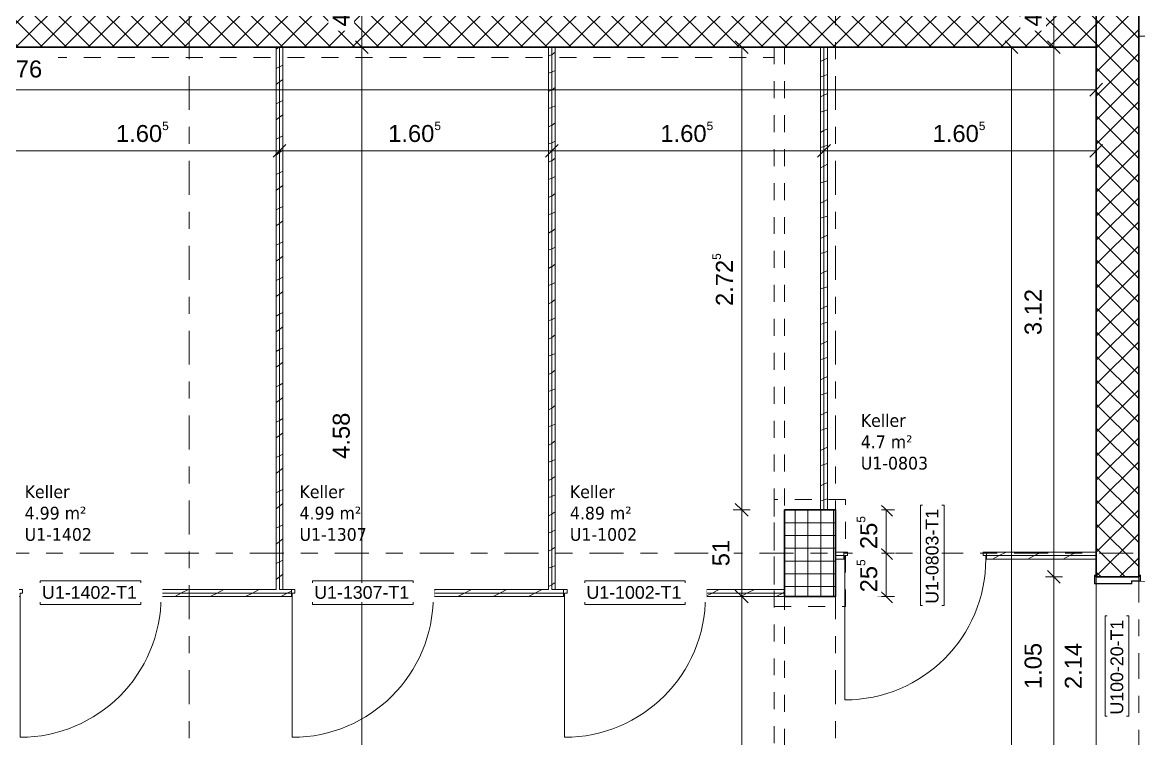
# Model space of a CAD drawing. Header units: metres. Extents: x -35.6 to 33, y -4 to 38.1.
# Drawn here: x 10 to 16.57, y 2.78 to 7 of the extents above; entities that cross this region are included whole.
import ezdxf

# ---------------------------------------------------------------- set-up
doc = ezdxf.new("R2010")
doc.units = ezdxf.units.M
for name, pattern in [('_Rasterlinie_', [0.375, 0.2, -0.05, 0.075, -0.05]), ('Grundrissdarstellung Sturz', [0.25, 0.15, -0.05, 0, -0.05]), ('Strichpunkt - Fein', [0.2, 0.1, -0.05, 0, -0.05])]:
    doc.linetypes.add(name, pattern=pattern)
for name, color, linetype, lineweight in [('A-____-____-DIMS', 7, 'Continuous', 5), ('A-____-____-DIMS-50', 7, 'Continuous', 5), ('A-AREA-____-IDEN', 7, 'Continuous', 5), ('A-DOOR-____-IDEN', 7, 'Continuous', 5), ('A-DOOR-____-OTLN', 7, 'Continuous', 9), ('A-DOOR-FRAM-MCUT', 7, 'Continuous', 9), ('A-DOOR-OPNG-OTLN', 7, 'Continuous', 9), ('A-FLOR-____-OTLN', 7, 'Continuous', 9), ('A-FLOR-____-OVHD', 7, 'Strichpunkt - Fein', 9), ('A-WALL-____-MCUT', 7, 'Continuous', 35), ('A-WALL-____-PATT', 7, 'Continuous', 35), ('A-WALL-FNSH-MCUT', 7, 'Continuous', 35), ('S-COLS-____-MCUT', 7, 'Continuous', 35), ('S-COLS-____-OTLN', 7, 'Continuous', 9), ('S-GRID-____-OTLN', 7, 'Continuous', 5)]:
    doc.layers.add(name, color=color, linetype=linetype, lineweight=lineweight)
doc.styles.add('Arial', font='arial.ttf', dxfattribs={"height": 0.1})
doc.styles.add('Arial_1', font='arial.ttf', dxfattribs={"height": 0.075})
doc.styles.add('Verdana_3', font='verdana.ttf', dxfattribs={"width": 0.9, "height": 0.075})
doc.dimstyles.new('Arial_2_00mm_fein', dxfattribs={"dimscale": 0.3048, "dimtxt": 0.102026, "dimasz": 0.246063, "dimexe": 0.164042, "dimexo": 0.0625, "dimgap": 0.123031, "dimtad": 1, "dimdec": 1, "dimlfac": 100, "dimrnd": 0.5, "dimdsep": 46, "dimtxsty": 'Arial', "dimblk1": 'OBLIQUE', "dimblk2": 'OBLIQUE', "dimsah": 1, "dimcen": 0.09, "dimazin": 0, "dimtfac": 1, "dimtdec": 4, "dimtix": 1, "dimtmove": 0, "dimatfit": 3, "dimfxl": 0.164042, "dimfxlon": 1, "dimtvp": 1, "dimtfill": 1, "dimtolj": 1, "dimtzin": 0, "dimarcsym": 2})
doc.dimstyles.new('Arial_2_00mm_fein_2', dxfattribs={"dimscale": 0.3048, "dimtxt": 0.102026, "dimasz": 0.246063, "dimexe": 0.164042, "dimexo": 0.0625, "dimgap": 0.123031, "dimtad": 1, "dimrnd": 0.005, "dimzin": 0, "dimdsep": 46, "dimtxsty": 'Arial', "dimblk1": 'OBLIQUE', "dimblk2": 'OBLIQUE', "dimsah": 1, "dimcen": 0.09, "dimazin": 0, "dimtfac": 1, "dimtdec": 4, "dimtix": 1, "dimtmove": 0, "dimatfit": 3, "dimfxl": 0.164042, "dimfxlon": 1, "dimtvp": 1, "dimtfill": 1, "dimtolj": 1, "dimtzin": 0, "dimarcsym": 2})
doc.dimstyles.new('SUB_Rohbau_fein', dxfattribs={"dimscale": 0.3048, "dimtxt": 0.102026, "dimasz": 0.246063, "dimexe": 0.164042, "dimexo": 0.0625, "dimgap": 0.123031, "dimtad": 1, "dimdec": 1, "dimlfac": 100, "dimrnd": 0.5, "dimdsep": 46, "dimtxsty": 'Arial', "dimblk1": 'OBLIQUE', "dimblk2": 'OBLIQUE', "dimsah": 1, "dimcen": 0.09, "dimazin": 0, "dimtfac": 1, "dimtdec": 4, "dimtix": 1, "dimtmove": 0, "dimatfit": 3, "dimfxl": 0.164042, "dimfxlon": 1, "dimtvp": 1, "dimtfill": 1, "dimtolj": 1, "dimtzin": 0, "dimarcsym": 2})
doc.dimstyles.new('SUB_Rohbau_fein_1', dxfattribs={"dimscale": 0.3048, "dimtxt": 0.102026, "dimasz": 0.246063, "dimexe": 0.164042, "dimexo": 0.0625, "dimgap": 0.123031, "dimtad": 1, "dimrnd": 0.005, "dimzin": 0, "dimdsep": 46, "dimtxsty": 'Arial', "dimblk1": 'OBLIQUE', "dimblk2": 'OBLIQUE', "dimsah": 1, "dimcen": 0.09, "dimazin": 0, "dimtfac": 1, "dimtdec": 4, "dimtix": 1, "dimtmove": 0, "dimatfit": 3, "dimfxl": 0.164042, "dimfxlon": 1, "dimtvp": 1, "dimtfill": 1, "dimtolj": 1, "dimtzin": 0, "dimarcsym": 2})
doc.dimstyles.new('SUB_Rohbau_fein_2', dxfattribs={"dimscale": 0.3048, "dimtxt": 0.102026, "dimasz": 0.246063, "dimexe": 0.164042, "dimexo": 0.0625, "dimgap": 0.123031, "dimtad": 1, "dimrnd": 0.005, "dimzin": 0, "dimdsep": 46, "dimtxsty": 'Arial', "dimblk1": 'OBLIQUE', "dimblk2": 'OBLIQUE', "dimsah": 1, "dimcen": 0.09, "dimazin": 0, "dimtfac": 1, "dimtdec": 4, "dimtix": 1, "dimtmove": 2, "dimatfit": 3, "dimfxl": 0.164042, "dimfxlon": 1, "dimtvp": 1, "dimtfill": 1, "dimtolj": 1, "dimtzin": 0, "dimarcsym": 2})
doc.dimstyles.new('SUB_Rohbau_fein_6', dxfattribs={"dimscale": 0.3048, "dimtxt": 0.102026, "dimasz": 0.246063, "dimexe": 0.164042, "dimexo": 0.0625, "dimgap": 0.123031, "dimtad": 1, "dimdec": 1, "dimlfac": 100, "dimrnd": 0.5, "dimdsep": 46, "dimtxsty": 'Arial', "dimblk1": 'OBLIQUE', "dimblk2": 'OBLIQUE', "dimsah": 1, "dimcen": 0.09, "dimazin": 0, "dimtfac": 1, "dimtdec": 4, "dimtix": 1, "dimtmove": 0, "dimatfit": 3, "dimfxl": 0.164042, "dimfxlon": 1, "dimtvp": 1, "dimtfill": 1, "dimtolj": 1, "dimtzin": 0, "dimarcsym": 2})
doc.dimstyles.new('SUB_Rohbau_fein_7', dxfattribs={"dimscale": 0.3048, "dimtxt": 0.102026, "dimasz": 0.246063, "dimexe": 0.164042, "dimexo": 0.0625, "dimgap": 0.123031, "dimtad": 1, "dimrnd": 0.005, "dimzin": 0, "dimdsep": 46, "dimtxsty": 'Arial', "dimblk1": 'OBLIQUE', "dimblk2": 'OBLIQUE', "dimsah": 1, "dimcen": 0.09, "dimazin": 0, "dimtfac": 1, "dimtdec": 4, "dimtix": 1, "dimtmove": 0, "dimatfit": 3, "dimfxl": 0.164042, "dimfxlon": 1, "dimtvp": 1, "dimtfill": 1, "dimtolj": 1, "dimtzin": 0, "dimarcsym": 2})
pattern_1 = [(45, (0, 0), (-0.0707107, 0.0707107), []), (135, (0, 0), (-0.0707107, -0.0707107), [])]
pattern_2 = [(216.87, (0.0833, 0.20825), (0.62474926, 0.41650112), [0.10412, -0.93712]), (206.565, (0.20825, 0.14578), (-0.20825414, -0.2082493), [0.23283, -0.23283]), (198.435, (0.20825, 0.04165), (-0.41650024, -0.20824584), [0.13171, -0.52684])]

# ---------------------------------------------------------------- blocks, each defined once
blk = doc.blocks.new('TU DF 1 - Stahlzarge - stumpf einschlagend - ML - 1050 x 2140 - EI30-31610276--01_UG_OK_FFB_AF_ro')
at = {"layer": 'A-DOOR-____-OTLN', "linetype": 'Grundrissdarstellung Sturz'}
for p, q in [((-0.525, 0.125), (0.525, 0.125)), ((-0.525, -0.125), (0.525, -0.125))]:
    blk.add_line(p, q, dxfattribs=at)
at = {"layer": 'A-DOOR-FRAM-MCUT'}
for p, q in [((-0.5, 0.135), (-0.535, 0.135)), ((-0.535, 0.135), (-0.535, 0.125)), ((-0.533, 0.125), (-0.533, 0.133)), ((-0.533, 0.133), (-0.502, 0.133)), ((-0.502, 0.133), (-0.502, 0.083)), ((-0.5, 0.085), (-0.5, 0.135)), ((0.535, 0.135), (0.5, 0.135)), ((0.5, 0.135), (0.5, 0.085)), ((0.502, 0.083), (0.502, 0.133)), ((0.502, 0.133), (0.533, 0.133)), ((0.533, 0.133), (0.533, 0.125)), ((0.535, 0.125), (0.535, 0.135)), ((-0.502, 0.083), (-0.487, 0.083)), ((-0.485, 0.085), (-0.5, 0.085)), ((-0.487, 0.083), (-0.487, -0.133)), ((-0.485, -0.135), (-0.485, 0.085)), ((0.5, 0.085), (0.485, 0.085)), ((0.485, 0.085), (0.485, -0.135)), ((0.487, -0.133), (0.487, 0.083)), ((0.487, 0.083), (0.502, 0.083)), ((-0.535, -0.125), (-0.535, -0.135)), ((-0.533, -0.133), (-0.533, -0.125)), ((0.533, -0.125), (0.533, -0.133)), ((0.535, -0.135), (0.535, -0.125)), ((-0.535, -0.135), (-0.485, -0.135)), ((-0.487, -0.133), (-0.533, -0.133)), ((0.485, -0.135), (0.535, -0.135)), ((0.533, -0.133), (0.487, -0.133))]:
    blk.add_line(p, q, dxfattribs=at)
at = {"layer": 'A-DOOR-OPNG-OTLN'}
blk.add_line((0.5, 0.135), (0.5, 1.135), dxfattribs=at)
blk.add_arc((0.5, 0.135), 1, 90, 180, dxfattribs=at)
blk = doc.blocks.new('TU DF 1 - Rahmenstock - stumpf einschlagend - 800x1900 Kellerabteil-V16--01_UG_OK_FFB_AF_ro')
at = {"layer": 'A-DOOR-FRAM-MCUT', "color": 253, "true_color": 0x999999}
for p, q in [((-0.415, 0.02), (-0.42, 0.02)), ((-0.415, 0), (-0.415, 0.02)), ((-0.4, 0), (-0.415, 0)), ((-0.4, -0.02), (-0.4, 0)), ((0.415, 0), (0.4, 0)), ((0.4, 0), (0.4, -0.02)), ((0.42, 0.02), (0.415, 0.02)), ((0.415, 0.02), (0.415, 0)), ((-0.42, -0.02), (-0.4, -0.02)), ((0.4, -0.02), (0.42, -0.02))]:
    blk.add_line(p, q, dxfattribs=at)
at = {"layer": 'A-DOOR-OPNG-OTLN', "color": 253, "true_color": 0x999999}
blk.add_line((0.415, 0.02), (0.415, 0.85), dxfattribs=at)
blk.add_arc((0.415, 0.02), 0.83, 90, 180, dxfattribs=at)
blk = doc.blocks.new('TU DF 1 - Rahmenstock - stumpf einschlagend - 800x1900 Kellerabteil-V25--01_UG_OK_FFB_AF_ro')
at = {"layer": 'A-DOOR-FRAM-MCUT', "color": 253, "true_color": 0x999999}
for p, q in [((-0.415, 0.02), (-0.42, 0.02)), ((-0.415, 0), (-0.415, 0.02)), ((-0.4, 0), (-0.415, 0)), ((-0.4, -0.02), (-0.4, 0)), ((0.415, 0), (0.4, 0)), ((0.4, 0), (0.4, -0.02)), ((0.42, 0.02), (0.415, 0.02)), ((0.415, 0.02), (0.415, 0)), ((-0.42, -0.02), (-0.4, -0.02)), ((0.4, -0.02), (0.42, -0.02))]:
    blk.add_line(p, q, dxfattribs=at)
at = {"layer": 'A-DOOR-OPNG-OTLN', "color": 253, "true_color": 0x999999}
blk.add_line((0.415, 0.02), (0.415, 0.85), dxfattribs=at)
blk.add_arc((0.415, 0.02), 0.83, 90, 180, dxfattribs=at)
blk = doc.blocks.new('DIMBLOCK386--01_UG_OK_FFB_AF_ro')
at = {"layer": 'A-____-____-DIMS-50'}
for p, q in [((16.0726, 7.2516), (16.0226, 7.2516)), ((16.0726, 7.2516), (16.0351, 7.2891)), ((16.0726, 7.2516), (16.0726, 6.8516)), ((16.0726, 7.2516), (16.1101, 7.2141)), ((16.0726, 7.2516), (16.1226, 7.2516)), ((16.0726, 6.8516), (16.0226, 6.8516)), ((16.0726, 6.8516), (16.0351, 6.8891)), ((16.0726, 6.8516), (16.1101, 6.8141)), ((16.0726, 6.8516), (16.1226, 6.8516))]:
    blk.add_line(p, q, dxfattribs=at)
at = {"layer": 'A-____-____-DIMS-50', "color": 0, "insert": (15.9005, 6.974), "char_height": 0.1, "width": 0.186088, "attachment_point": 1, "rotation": 90, "line_spacing_factor": 0.941778, "style": 'Arial', "bg_fill": 3, "box_fill_scale": 1.25, "bg_fill_color": 256, "bg_fill_true_color": 13158600, "bg_fill_transparency": 0}
blk.add_mtext('40', dxfattribs=at)
blk = doc.blocks.new('_Oblique')
at = {"color": 0, "linetype": 'ByBlock', "lineweight": -2}
blk.add_line((-0.5, -0.5), (0.5, 0.5), dxfattribs=at)
blk = doc.blocks.new('DIMBLOCK387--01_UG_OK_FFB_AF_ro')
at = {"layer": 'A-____-____-DIMS-50'}
for p, q in [((16.0726, 6.8516), (16.0226, 6.8516)), ((16.0726, 6.8516), (16.0351, 6.8891)), ((16.0726, 6.8516), (16.0726, 3.7314)), ((16.0726, 6.8516), (16.1101, 6.8141)), ((16.0726, 6.8516), (16.1226, 6.8516)), ((16.0726, 3.7314), (16.0351, 3.7689)), ((16.0726, 3.7314), (16.0226, 3.7314)), ((16.0726, 3.7314), (16.1101, 3.6939)), ((16.0726, 3.7314), (16.1226, 3.7314))]:
    blk.add_line(p, q, dxfattribs=at)
at = {"layer": 'A-____-____-DIMS-50', "color": 0, "insert": (15.9005, 5.1558), "char_height": 0.1, "width": 0.325653, "attachment_point": 1, "rotation": 90, "line_spacing_factor": 0.941778, "style": 'Arial', "bg_fill": 3, "box_fill_scale": 1.25, "bg_fill_color": 256, "bg_fill_true_color": 13158600, "bg_fill_transparency": 0}
blk.add_mtext('3.12', dxfattribs=at)
blk = doc.blocks.new('DIMBLOCK388--01_UG_OK_FFB_AF_ro')
at = {"layer": 'A-____-____-DIMS-50'}
for p, q in [((16.0726, 3.7314), (16.0351, 3.7689)), ((16.0726, 3.7314), (16.0226, 3.7314)), ((16.0726, 3.7314), (16.0726, 2.6814)), ((16.0726, 3.7314), (16.1101, 3.6939)), ((16.0726, 3.7314), (16.1226, 3.7314)), ((16.0726, 2.6814), (16.0351, 2.7189)), ((16.0726, 2.6814), (16.0226, 2.6814)), ((16.0726, 2.6814), (16.1101, 2.6439)), ((16.0726, 2.6814), (16.1226, 2.6814))]:
    blk.add_line(p, q, dxfattribs=at)
at = {"layer": 'A-____-____-DIMS-50', "color": 0, "char_height": 0.1, "width": 0.325653, "attachment_point": 1, "rotation": 90, "line_spacing_factor": 0.941778, "style": 'Arial', "bg_fill": 3, "box_fill_scale": 1.25, "bg_fill_color": 256, "bg_fill_true_color": 13158600, "bg_fill_transparency": 0}
for s, insert in [('1.05', (15.9005, 3.0707)), ('2.14', (16.1372, 3.0707))]:
    blk.add_mtext(s, dxfattribs=dict(at, insert=insert))
blk = doc.blocks.new('DIMBLOCK391--01_UG_OK_FFB_AF_ro')
at = {"layer": 'A-____-____-DIMS-50'}
for p, q in [((15.8226, 6.8516), (15.7726, 6.8516)), ((15.8226, 6.8516), (15.7851, 6.8891)), ((15.8226, -2.0534), (15.8226, 6.8516)), ((15.8226, 6.8516), (15.8601, 6.8141)), ((15.8226, 6.8516), (15.8726, 6.8516)), ((15.8226, -2.0534), (15.7851, -2.0159)), ((15.8226, -2.0534), (15.7726, -2.0534)), ((15.8226, -2.0534), (15.8601, -2.0909)), ((15.8226, -2.0534), (15.8726, -2.0534))]:
    blk.add_line(p, q, dxfattribs=at)
at = {"layer": 'A-____-____-DIMS-50', "color": 0, "insert": (15.6505, 2.1492), "char_height": 0.1, "width": 0.388091, "attachment_point": 1, "rotation": 90, "line_spacing_factor": 0.941778, "style": 'Arial', "bg_fill": 3, "box_fill_scale": 1.25, "bg_fill_color": 256, "bg_fill_true_color": 13158600, "bg_fill_transparency": 0}
blk.add_mtext('8.90\\A2\\H0.5x;\\S5^  ;\\H2x;', dxfattribs=at)
blk = doc.blocks.new('DIMBLOCK395--01_UG_OK_FFB_AF_ro')
at = {"layer": 'A-____-____-DIMS-50'}
for p, q in [((14.235, 3.6166), (14.185, 3.6166)), ((14.235, 3.6166), (14.1975, 3.6541)), ((14.235, 1.0466), (14.235, 3.6166)), ((14.235, 3.6166), (14.2725, 3.5791)), ((14.235, 3.6166), (14.285, 3.6166)), ((14.235, 1.0466), (14.1975, 1.0841)), ((14.235, 1.0466), (14.185, 1.0466)), ((14.235, 1.0466), (14.2725, 1.0091)), ((14.235, 1.0466), (14.285, 1.0466))]:
    blk.add_line(p, q, dxfattribs=at)
at = {"layer": 'A-____-____-DIMS-50', "color": 0, "insert": (14.0629, 2.1959), "char_height": 0.1, "width": 0.325653, "attachment_point": 1, "rotation": 90, "line_spacing_factor": 0.941778, "style": 'Arial', "bg_fill": 3, "box_fill_scale": 1.25, "bg_fill_color": 256, "bg_fill_true_color": 13158600, "bg_fill_transparency": 0}
blk.add_mtext('2.57', dxfattribs=at)
blk = doc.blocks.new('DIMBLOCK396--01_UG_OK_FFB_AF_ro')
at = {"layer": 'A-____-____-DIMS-50'}
for p, q in [((14.235, 4.1266), (14.1975, 4.1641)), ((14.235, 4.1266), (14.185, 4.1266)), ((14.235, 3.6166), (14.235, 4.1266)), ((14.235, 4.1266), (14.2725, 4.0891)), ((14.235, 4.1266), (14.285, 4.1266)), ((14.235, 3.6166), (14.185, 3.6166)), ((14.235, 3.6166), (14.1975, 3.6541)), ((14.235, 3.6166), (14.2725, 3.5791)), ((14.235, 3.6166), (14.285, 3.6166))]:
    blk.add_line(p, q, dxfattribs=at)
at = {"layer": 'A-____-____-DIMS-50', "color": 0, "insert": (14.0629, 3.794), "char_height": 0.1, "width": 0.186088, "attachment_point": 1, "rotation": 90, "line_spacing_factor": 0.941778, "style": 'Arial', "bg_fill": 3, "box_fill_scale": 1.25, "bg_fill_color": 256, "bg_fill_true_color": 13158600, "bg_fill_transparency": 0}
blk.add_mtext('51', dxfattribs=at)
blk = doc.blocks.new('DIMBLOCK397--01_UG_OK_FFB_AF_ro')
at = {"layer": 'A-____-____-DIMS-50'}
for p, q in [((14.235, 6.8516), (14.185, 6.8516)), ((14.235, 6.8516), (14.1975, 6.8891)), ((14.235, 4.1266), (14.235, 6.8516)), ((14.235, 6.8516), (14.2725, 6.8141)), ((14.235, 6.8516), (14.285, 6.8516)), ((14.235, 4.1266), (14.1975, 4.1641)), ((14.235, 4.1266), (14.185, 4.1266)), ((14.235, 4.1266), (14.2725, 4.0891)), ((14.235, 4.1266), (14.285, 4.1266))]:
    blk.add_line(p, q, dxfattribs=at)
at = {"layer": 'A-____-____-DIMS-50', "color": 0, "insert": (14.0629, 5.3274), "char_height": 0.1, "width": 0.388091, "attachment_point": 1, "rotation": 90, "line_spacing_factor": 0.941778, "style": 'Arial', "bg_fill": 3, "box_fill_scale": 1.25, "bg_fill_color": 256, "bg_fill_true_color": 13158600, "bg_fill_transparency": 0}
blk.add_mtext('2.72\\A2\\H0.5x;\\S5^  ;\\H2x;', dxfattribs=at)
blk = doc.blocks.new('DIMBLOCK400--01_UG_OK_FFB_AF_ro')
at = {"layer": 'A-____-____-DIMS-50'}
for p, q in [((11.9995, 6.8516), (11.9495, 6.8516)), ((11.9995, 6.8516), (11.962, 6.8891)), ((11.9995, 2.2741), (11.9995, 6.8516)), ((11.9995, 6.8516), (12.037, 6.8141)), ((11.9995, 6.8516), (12.0495, 6.8516)), ((11.9995, 2.2741), (11.962, 2.3116)), ((11.9995, 2.2741), (11.9495, 2.2741)), ((11.9995, 2.2741), (12.037, 2.2366)), ((11.9995, 2.2741), (12.0495, 2.2741))]:
    blk.add_line(p, q, dxfattribs=at)
at = {"layer": 'A-____-____-DIMS-50', "color": 0, "insert": (11.8275, 4.4271), "char_height": 0.1, "width": 0.325653, "attachment_point": 1, "rotation": 90, "line_spacing_factor": 0.941778, "style": 'Arial', "bg_fill": 3, "box_fill_scale": 1.25, "bg_fill_color": 256, "bg_fill_true_color": 13158600, "bg_fill_transparency": 0}
blk.add_mtext('4.58', dxfattribs=at)
blk = doc.blocks.new('DIMBLOCK430--01_UG_OK_FFB_AF_ro')
at = {"layer": 'A-____-____-DIMS-50'}
for p, q in [((3.562, 6.6016), (3.562, 6.6516)), ((3.562, 6.6016), (3.5995, 6.6391)), ((16.322, 6.6016), (16.322, 6.6516)), ((16.322, 6.6016), (16.3595, 6.6391)), ((3.562, 6.6016), (3.5245, 6.5641)), ((3.562, 6.6016), (16.322, 6.6016)), ((3.562, 6.6016), (3.562, 6.5516)), ((16.322, 6.6016), (16.2845, 6.5641)), ((16.322, 6.6016), (16.322, 6.5516))]:
    blk.add_line(p, q, dxfattribs=at)
at = {"layer": 'A-____-____-DIMS-50', "color": 0, "insert": (9.7675, 6.7736), "char_height": 0.1, "width": 0.418697, "attachment_point": 1, "line_spacing_factor": 0.941778, "style": 'Arial', "bg_fill": 3, "box_fill_scale": 1.25, "bg_fill_color": 256, "bg_fill_true_color": 13158600, "bg_fill_transparency": 0}
blk.add_mtext('12.76', dxfattribs=at)
blk = doc.blocks.new('DIMBLOCK888--01_UG_OK_FFB_AF_ro')
at = {"layer": 'A-____-____-DIMS-50'}
for p, q in [((9.912, 6.2416), (9.912, 6.2916)), ((9.912, 6.2416), (9.9495, 6.2791)), ((11.5145, 6.2416), (11.5145, 6.2916)), ((11.5145, 6.2416), (11.552, 6.2791)), ((9.912, 6.2416), (9.8745, 6.2041)), ((9.912, 6.2416), (11.5145, 6.2416)), ((9.912, 6.2416), (9.912, 6.1916)), ((11.5145, 6.2416), (11.477, 6.2041)), ((11.5145, 6.2416), (11.5145, 6.1916))]:
    blk.add_line(p, q, dxfattribs=at)
at = {"layer": 'A-____-____-DIMS-50', "color": 0, "insert": (10.5515, 6.4136), "char_height": 0.1, "width": 0.388091, "attachment_point": 1, "line_spacing_factor": 0.941778, "style": 'Arial', "bg_fill": 3, "box_fill_scale": 1.25, "bg_fill_color": 256, "bg_fill_true_color": 13158600, "bg_fill_transparency": 0}
blk.add_mtext('1.60\\A2\\H0.5x;\\S5^  ;\\H2x;', dxfattribs=at)
blk = doc.blocks.new('DIMBLOCK889--01_UG_OK_FFB_AF_ro')
at = {"layer": 'A-____-____-DIMS-50'}
for p, q in [((11.5145, 6.2416), (11.5145, 6.2916)), ((11.5145, 6.2416), (11.552, 6.2791)), ((13.117, 6.2416), (13.117, 6.2916)), ((13.117, 6.2416), (13.1545, 6.2791)), ((11.5145, 6.2416), (11.477, 6.2041)), ((11.5145, 6.2416), (13.117, 6.2416)), ((11.5145, 6.2416), (11.5145, 6.1916)), ((13.117, 6.2416), (13.0795, 6.2041)), ((13.117, 6.2416), (13.117, 6.1916))]:
    blk.add_line(p, q, dxfattribs=at)
at = {"layer": 'A-____-____-DIMS-50', "color": 0, "insert": (12.154, 6.4136), "char_height": 0.1, "width": 0.388091, "attachment_point": 1, "line_spacing_factor": 0.941778, "style": 'Arial', "bg_fill": 3, "box_fill_scale": 1.25, "bg_fill_color": 256, "bg_fill_true_color": 13158600, "bg_fill_transparency": 0}
blk.add_mtext('1.60\\A2\\H0.5x;\\S5^  ;\\H2x;', dxfattribs=at)
blk = doc.blocks.new('DIMBLOCK890--01_UG_OK_FFB_AF_ro')
at = {"layer": 'A-____-____-DIMS-50'}
for p, q in [((13.117, 6.2416), (13.117, 6.2916)), ((13.117, 6.2416), (13.1545, 6.2791)), ((14.7195, 6.2416), (14.7195, 6.2916)), ((14.7195, 6.2416), (14.757, 6.2791)), ((13.117, 6.2416), (13.0795, 6.2041)), ((13.117, 6.2416), (14.7195, 6.2416)), ((13.117, 6.2416), (13.117, 6.1916)), ((14.7195, 6.2416), (14.682, 6.2041)), ((14.7195, 6.2416), (14.7195, 6.1916))]:
    blk.add_line(p, q, dxfattribs=at)
at = {"layer": 'A-____-____-DIMS-50', "color": 0, "insert": (13.7565, 6.4136), "char_height": 0.1, "width": 0.388091, "attachment_point": 1, "line_spacing_factor": 0.941778, "style": 'Arial', "bg_fill": 3, "box_fill_scale": 1.25, "bg_fill_color": 256, "bg_fill_true_color": 13158600, "bg_fill_transparency": 0}
blk.add_mtext('1.60\\A2\\H0.5x;\\S5^  ;\\H2x;', dxfattribs=at)
blk = doc.blocks.new('DIMBLOCK891--01_UG_OK_FFB_AF_ro')
at = {"layer": 'A-____-____-DIMS-50'}
for p, q in [((14.7195, 6.2416), (14.7195, 6.2916)), ((14.7195, 6.2416), (14.757, 6.2791)), ((16.322, 6.2416), (16.322, 6.2916)), ((16.322, 6.2416), (16.3595, 6.2791)), ((14.7195, 6.2416), (14.682, 6.2041)), ((14.7195, 6.2416), (16.322, 6.2416)), ((14.7195, 6.2416), (14.7195, 6.1916)), ((16.322, 6.2416), (16.2845, 6.2041)), ((16.322, 6.2416), (16.322, 6.1916))]:
    blk.add_line(p, q, dxfattribs=at)
at = {"layer": 'A-____-____-DIMS-50', "color": 0, "insert": (15.359, 6.4136), "char_height": 0.1, "width": 0.388091, "attachment_point": 1, "line_spacing_factor": 0.941778, "style": 'Arial', "bg_fill": 3, "box_fill_scale": 1.25, "bg_fill_color": 256, "bg_fill_true_color": 13158600, "bg_fill_transparency": 0}
blk.add_mtext('1.60\\A2\\H0.5x;\\S5^  ;\\H2x;', dxfattribs=at)
blk = doc.blocks.new('DIMBLOCK925--01_UG_OK_FFB_AF_ro')
at = {"layer": 'A-____-____-DIMS-50'}
for p, q in [((11.9995, 7.2516), (11.9495, 7.2516)), ((11.9995, 7.2516), (11.962, 7.2891)), ((11.9995, 6.8516), (11.9995, 7.2516)), ((11.9995, 7.2516), (12.037, 7.2141)), ((11.9995, 7.2516), (12.0495, 7.2516)), ((11.9995, 6.8516), (11.9495, 6.8516)), ((11.9995, 6.8516), (11.962, 6.8891)), ((11.9995, 6.8516), (12.037, 6.8141)), ((11.9995, 6.8516), (12.0495, 6.8516))]:
    blk.add_line(p, q, dxfattribs=at)
at = {"layer": 'A-____-____-DIMS-50', "color": 0, "insert": (11.8275, 6.974), "char_height": 0.1, "width": 0.186088, "attachment_point": 1, "rotation": 90, "line_spacing_factor": 0.941778, "style": 'Arial', "bg_fill": 3, "box_fill_scale": 1.25, "bg_fill_color": 256, "bg_fill_true_color": 13158600, "bg_fill_transparency": 0}
blk.add_mtext('40', dxfattribs=at)
blk = doc.blocks.new('DIMBLOCK1251--01_UG_OK_FFB_AF_ro')
at = {"layer": 'A-____-____-DIMS-50'}
for p, q in [((15.0847, 4.1266), (15.0472, 4.1641)), ((15.0847, 4.1266), (15.0347, 4.1266)), ((15.0847, 4.1266), (15.0847, 3.8716)), ((15.0847, 4.1266), (15.1222, 4.0891)), ((15.0847, 4.1266), (15.1347, 4.1266)), ((15.0847, 3.8716), (15.0472, 3.9091)), ((15.0847, 3.8716), (15.0347, 3.8716)), ((15.0847, 3.8716), (15.1222, 3.8341)), ((15.0847, 3.8716), (15.1347, 3.8716))]:
    blk.add_line(p, q, dxfattribs=at)
at = {"layer": 'A-____-____-DIMS-50', "color": 0, "insert": (14.9127, 3.8955), "char_height": 0.1, "width": 0.248525, "attachment_point": 1, "rotation": 90, "line_spacing_factor": 0.941778, "style": 'Arial', "bg_fill": 3, "box_fill_scale": 1.25, "bg_fill_color": 256, "bg_fill_true_color": 13158600, "bg_fill_transparency": 0}
blk.add_mtext('25\\A2\\H0.5x;\\S5^  ;\\H2x;', dxfattribs=at)
blk = doc.blocks.new('DIMBLOCK1252--01_UG_OK_FFB_AF_ro')
at = {"layer": 'A-____-____-DIMS-50'}
for p, q in [((15.0847, 3.8716), (15.0472, 3.9091)), ((15.0847, 3.8716), (15.0347, 3.8716)), ((15.0847, 3.8716), (15.0847, 3.6166)), ((15.0847, 3.8716), (15.1222, 3.8341)), ((15.0847, 3.8716), (15.1347, 3.8716)), ((15.0847, 3.6166), (15.0347, 3.6166)), ((15.0847, 3.6166), (15.0472, 3.6541)), ((15.0847, 3.6166), (15.1222, 3.5791)), ((15.0847, 3.6166), (15.1347, 3.6166))]:
    blk.add_line(p, q, dxfattribs=at)
at = {"layer": 'A-____-____-DIMS-50', "color": 0, "insert": (14.9127, 3.6405), "char_height": 0.1, "width": 0.248525, "attachment_point": 1, "rotation": 90, "line_spacing_factor": 0.941778, "style": 'Arial', "bg_fill": 3, "box_fill_scale": 1.25, "bg_fill_color": 256, "bg_fill_true_color": 13158600, "bg_fill_transparency": 0}
blk.add_mtext('25\\A2\\H0.5x;\\S5^  ;\\H2x;', dxfattribs=at)

msp = doc.modelspace()

# ---------------------------------------------------------------- hatches: boundary and pattern name
at = {"layer": 'A-WALL-____-PATT', "lineweight": 9}
h = msp.add_hatch(dxfattribs=at)
h.set_pattern_fill('FP_1', color=256, style=0, pattern_type=2)
h.set_pattern_definition(pattern_1)
h.paths.add_polyline_path([(3.502, 6.8516), (16.322, 6.8516), (16.322, 7.2516), (3.502, 7.2516), (3.502, 6.9709)])
h = msp.add_hatch(dxfattribs=at)
h.set_pattern_fill('FP_1', color=256, style=0, pattern_type=2)
h.set_pattern_definition(pattern_1)
h.paths.add_polyline_path([(16.322, -2.3534), (16.572, -2.3534), (16.572, 2.6814), (16.322, 2.6814), (16.322, -2.3534)])
h.paths.add_polyline_path([(16.322, 3.7314), (16.572, 3.7314), (16.572, 7.0516), (16.322, 7.0516), (16.322, 3.8366)])
at = {"layer": 'A-WALL-____-PATT', "lineweight": 9, "true_color": 0xc3b7ad}
h = msp.add_hatch(dxfattribs=at)
h.set_pattern_fill('FP_4', color=9, style=0, pattern_type=2)
h.set_pattern_definition(pattern_2)
h.paths.add_polyline_path([(11.4945, 3.6566), (11.5145, 3.6566), (11.5145, 6.8516), (11.4945, 6.8516), (11.4945, 3.8885)])
h = msp.add_hatch(dxfattribs=at)
h.set_pattern_fill('FP_4', color=9, style=0, pattern_type=2)
h.set_pattern_definition(pattern_2)
h.paths.add_polyline_path([(11.5145, 3.6566), (11.5345, 3.6566), (11.5345, 6.8516), (11.5145, 6.8516), (11.5145, 3.9058)])
h = msp.add_hatch(dxfattribs=at)
h.set_pattern_fill('FP_4', color=9, style=0, pattern_type=2)
h.set_pattern_definition(pattern_2)
h.paths.add_polyline_path([(13.117, 3.6566), (13.117, 6.8516), (13.097, 6.8516), (13.097, 3.6566)])
h = msp.add_hatch(dxfattribs=at)
h.set_pattern_fill('FP_4', color=9, style=0, pattern_type=2)
h.set_pattern_definition(pattern_2)
h.paths.add_polyline_path([(13.137, 3.6566), (13.137, 6.8516), (13.117, 6.8516), (13.117, 3.6566)])
h = msp.add_hatch(dxfattribs=at)
h.set_pattern_fill('FP_4', color=9, style=0, pattern_type=2)
h.set_pattern_definition(pattern_2)
h.paths.add_polyline_path([(14.6995, 4.1266), (14.7195, 4.1266), (14.7195, 6.8516), (14.6995, 6.8516), (14.6995, 4.2268)])
h = msp.add_hatch(dxfattribs=at)
h.set_pattern_fill('FP_4', color=9, style=0, pattern_type=2)
h.set_pattern_definition(pattern_2)
h.paths.add_polyline_path([(14.7395, 4.1266), (14.7395, 6.8516), (14.7195, 6.8516), (14.7195, 4.1266)])
h = msp.add_hatch(dxfattribs=at)
h.set_pattern_fill('FP_4', color=9, style=0, pattern_type=2)
h.set_pattern_definition(pattern_2)
h.paths.add_polyline_path([(14.787, 3.8566), (14.837, 3.8566), (14.837, 3.8766), (14.787, 3.8766)])
h.paths.add_polyline_path([(15.677, 3.8566), (16.322, 3.8566), (16.322, 3.8766), (15.677, 3.8766)])
h = msp.add_hatch(dxfattribs=at)
h.set_pattern_fill('FP_4', color=9, style=0, pattern_type=2)
h.set_pattern_definition(pattern_2)
h.paths.add_polyline_path([(14.787, 3.8366), (14.837, 3.8366), (14.837, 3.8566), (14.787, 3.8566)])
h.paths.add_polyline_path([(16.322, 3.8366), (16.322, 3.8566), (15.677, 3.8566), (15.677, 3.8366), (16.2023, 3.8366)])
h = msp.add_hatch(dxfattribs=at)
h.set_pattern_fill('FP_4', color=9, style=0, pattern_type=2)
h.set_pattern_definition(pattern_2)
h.paths.add_polyline_path([(8.3795, 3.6366), (8.3795, 3.6566), (7.617, 3.6566), (7.617, 3.6366), (8.3295, 3.6366)])
h.paths.add_polyline_path([(3.502, 3.6366), (3.552, 3.6366), (3.552, 3.6566), (3.502, 3.6566)])
h.paths.add_polyline_path([(4.392, 3.6366), (5.1745, 3.6366), (5.1745, 3.6566), (4.392, 3.6566)])
h.paths.add_polyline_path([(13.117, 3.6366), (13.187, 3.6366), (13.187, 3.6566), (12.4245, 3.6566), (12.4245, 3.6366), (13.097, 3.6366)])
h.paths.add_polyline_path([(6.0145, 3.6366), (6.777, 3.6366), (6.777, 3.6566), (6.0145, 3.6566)])
h.paths.add_polyline_path([(11.4945, 3.6366), (11.5845, 3.6366), (11.5845, 3.6566), (10.822, 3.6566), (10.822, 3.6366), (11.2042, 3.6366)])
h.paths.add_polyline_path([(9.2195, 3.6366), (9.982, 3.6366), (9.982, 3.6566), (9.2195, 3.6566)])
h.paths.add_polyline_path([(14.027, 3.6366), (14.487, 3.6366), (14.487, 3.6566), (14.027, 3.6566)])
h = msp.add_hatch(dxfattribs=at)
h.set_pattern_fill('FP_4', color=9, style=0, pattern_type=2)
h.set_pattern_definition(pattern_2)
h.paths.add_polyline_path([(3.552, 3.6166), (3.552, 3.6366), (3.502, 3.6366), (3.502, 3.6166)])
h.paths.add_polyline_path([(14.4461, 3.6166), (14.487, 3.6166), (14.487, 3.6366), (14.027, 3.6366), (14.027, 3.6166), (14.1226, 3.6166)])
h.paths.add_polyline_path([(5.0845, 3.6166), (5.1745, 3.6166), (5.1745, 3.6366), (4.392, 3.6366), (4.392, 3.6166)])
h.paths.add_polyline_path([(13.117, 3.6166), (13.187, 3.6166), (13.187, 3.6366), (12.4245, 3.6366), (12.4245, 3.6166), (13.097, 3.6166)])
h.paths.add_polyline_path([(6.0145, 3.6166), (6.777, 3.6166), (6.777, 3.6366), (6.0145, 3.6366)])
h.paths.add_polyline_path([(7.617, 3.6166), (8.3795, 3.6166), (8.3795, 3.6366), (7.617, 3.6366)])
h.paths.add_polyline_path([(11.5145, 3.6166), (11.5845, 3.6166), (11.5845, 3.6366), (10.822, 3.6366), (10.822, 3.6166), (11.4945, 3.6166)])
h.paths.add_polyline_path([(9.2195, 3.6166), (9.982, 3.6166), (9.982, 3.6366), (9.2195, 3.6366)])
at = {"layer": 'S-COLS-____-OTLN'}
h = msp.add_hatch(dxfattribs=at)
h.set_pattern_fill('FP_3', color=256, style=0, pattern_type=2)
h.set_pattern_definition([(0, (0, 0), (0, 0.075), []), (90, (0, 0), (-0.075, 5e-18), [])])
h.paths.add_polyline_path([(14.787, 3.6166), (14.787, 4.1266), (14.487, 4.1266), (14.487, 3.6166), (14.7847, 3.6166)])

# ---------------------------------------------------------------- linework, layer by layer
at = {"layer": 'A-DOOR-____-IDEN', "flags": 128}
for points in [[(15.2874, 3.5629), (15.2874, 4.1549), (15.4264, 4.1549), (15.4264, 3.5629)], [(10.1059, 3.7084), (10.6979, 3.7084), (10.6979, 3.5694), (10.1059, 3.5694)], [(13.3109, 3.7084), (13.9029, 3.7084), (13.9029, 3.5694), (13.3109, 3.5694)], [(16.3752, 2.9104), (16.3752, 3.5024), (16.5142, 3.5024), (16.5142, 2.9104)]]:
    msp.add_lwpolyline(points, close=True, dxfattribs=at)
at = {"layer": 'A-FLOR-____-OTLN'}
for p, q in [((16.572, 6.9164), (18.172, 6.9164)), ((16.322, 3.6934), (16.322, 3.7314)), ((16.322, 2.7213), (16.322, 3.6915))]:
    msp.add_line(p, q, dxfattribs=at)
at = {"layer": 'A-FLOR-____-OVHD'}
for p, q in [((14.427, 6.8516), (14.427, -2.0534)), ((14.487, 6.8516), (14.487, 4.1066)), ((3.562, 6.7916), (14.427, 6.7916)), ((14.847, 4.1866), (14.427, 4.1866)), ((14.427, 4.1866), (14.427, 3.5566)), ((14.847, 3.5566), (14.847, 4.1866)), ((14.487, 3.6366), (14.487, 1.0266)), ((14.427, 3.5566), (14.847, 3.5566))]:
    msp.add_line(p, q, dxfattribs=at)
at = {"layer": 'A-WALL-____-MCUT'}
for p, q in [((16.322, 10.8141), (16.322, 3.7314)), ((16.572, 3.7314), (16.572, 10.8141)), ((9.892, 6.8516), (16.322, 6.8516)), ((16.322, 3.7314), (16.572, 3.7314))]:
    msp.add_line(p, q, dxfattribs=at)
at = {"layer": 'A-WALL-____-MCUT', "color": 253, "lineweight": 9, "true_color": 0x999999}
for p, q in [((11.5145, 3.6566), (11.5145, 6.8516)), ((13.117, 3.6566), (13.117, 6.8516)), ((14.7195, 4.1266), (14.7195, 6.8516)), ((14.787, 3.8566), (14.837, 3.8566)), ((15.677, 3.8566), (16.322, 3.8566)), ((10.822, 3.6366), (11.5845, 3.6366)), ((11.5145, 3.6566), (11.5345, 3.6566)), ((12.4245, 3.6366), (13.187, 3.6366)), ((13.117, 3.6566), (13.137, 3.6566)), ((14.027, 3.6366), (14.487, 3.6366))]:
    msp.add_line(p, q, dxfattribs=at)
at = {"layer": 'A-WALL-FNSH-MCUT', "color": 253, "lineweight": 9, "true_color": 0x999999}
for p, q in [((11.4945, 6.8516), (11.4945, 3.6566)), ((11.5345, 3.6566), (11.5345, 6.8516)), ((13.097, 6.8516), (13.097, 3.6566)), ((13.137, 3.6566), (13.137, 6.8516)), ((14.6995, 6.8516), (14.6995, 4.1266)), ((14.7395, 4.1266), (14.7395, 6.8516)), ((14.6995, 4.1266), (14.7395, 4.1266)), ((14.837, 3.8766), (14.787, 3.8766)), ((14.787, 3.8766), (14.787, 3.8366)), ((14.787, 3.8366), (14.837, 3.8366)), ((14.837, 3.8366), (14.837, 3.8766)), ((16.322, 3.8766), (15.677, 3.8766)), ((15.677, 3.8766), (15.677, 3.8366)), ((15.677, 3.8366), (16.322, 3.8366)), ((11.4945, 3.6566), (10.822, 3.6566)), ((10.822, 3.6566), (10.822, 3.6166)), ((10.822, 3.6166), (11.5845, 3.6166)), ((11.5845, 3.6566), (11.5345, 3.6566)), ((11.5845, 3.6166), (11.5845, 3.6566)), ((13.097, 3.6566), (12.4245, 3.6566)), ((12.4245, 3.6566), (12.4245, 3.6166)), ((12.4245, 3.6166), (13.187, 3.6166)), ((13.187, 3.6566), (13.137, 3.6566)), ((13.187, 3.6166), (13.187, 3.6566)), ((14.487, 3.6566), (14.027, 3.6566)), ((14.027, 3.6566), (14.027, 3.6166)), ((14.027, 3.6166), (14.487, 3.6166)), ((14.487, 3.6166), (14.487, 3.6566))]:
    msp.add_line(p, q, dxfattribs=at)
at = {"layer": 'S-COLS-____-MCUT'}
for p, q in [((14.787, 4.1266), (14.487, 4.1266)), ((14.487, 4.1266), (14.487, 3.6166)), ((14.787, 3.6166), (14.787, 4.1266)), ((14.487, 3.6166), (14.787, 3.6166))]:
    msp.add_line(p, q, dxfattribs=at)
at = {"layer": 'S-GRID-____-OTLN', "color": 8, "linetype": '_Rasterlinie_', "true_color": 0x808080}
for p, q in [((10.982, -3.518), (10.982, 26.6349)), ((14.787, -3.518), (14.787, 26.6349)), ((-34.6604, 3.8716), (27.9515, 3.8716))]:
    msp.add_line(p, q, dxfattribs=at)

# ---------------------------------------------------------------- block references
at = {"layer": 'A-DOOR-____-OTLN', "color": 253, "true_color": 0x999999, "rotation": 180}
for name, p in [('TU DF 1 - Rahmenstock - stumpf einschlagend - 800x1900 Kellerabteil-V25--01_UG_OK_FFB_AF_ro', (15.257, 3.8566)), ('TU DF 1 - Rahmenstock - stumpf einschlagend - 800x1900 Kellerabteil-V16--01_UG_OK_FFB_AF_ro', (10.402, 3.6366)), ('TU DF 1 - Rahmenstock - stumpf einschlagend - 800x1900 Kellerabteil-V16--01_UG_OK_FFB_AF_ro', (12.0045, 3.6366)), ('TU DF 1 - Rahmenstock - stumpf einschlagend - 800x1900 Kellerabteil-V16--01_UG_OK_FFB_AF_ro', (13.607, 3.6366))]:
    msp.add_blockref(name, p, dxfattribs=at)
at = {"layer": 'A-DOOR-____-OTLN', "rotation": 270}
msp.add_blockref('TU DF 1 - Stahlzarge - stumpf einschlagend - ML - 1050 x 2140 - EI30-31610276--01_UG_OK_FFB_AF_ro', (16.447, 3.2064), dxfattribs=at)

# ---------------------------------------------------------------- texts
at = {"layer": 'A-AREA-____-IDEN', "color": 8, "true_color": 0x808080, "char_height": 0.075, "attachment_point": 1, "style": 'Verdana_3'}
for s, insert, width in [('Keller', (14.9362, 4.6905), 0.331899), ('4.7 m²', (14.9362, 4.5648), 0.400443), ('U1-0803', (14.9362, 4.4392), 0.497848), ('Keller', (10.0139, 4.2705), 0.331899), ('Keller', (11.632, 4.2705), 0.331899), ('Keller', (13.2237, 4.2705), 0.331899), ('4.99 m²', (10.0139, 4.1448), 0.472595), ('4.99 m²', (11.632, 4.1448), 0.472595), ('4.89 m²', (13.2237, 4.1448), 0.472595), ('U1-1402', (10.0139, 4.0192), 0.497848), ('U1-1307', (11.632, 4.0192), 0.497848), ('U1-1002', (13.2237, 4.0192), 0.497848)]:
    msp.add_mtext(s, dxfattribs=dict(at, insert=insert, width=width))

# ---------------------------------------------------------------- next in the draw order: texts
at = {"layer": 'A-DOOR-____-IDEN', "char_height": 0.075, "width": 0.689451, "attachment_point": 1, "rotation": 90, "style": 'Arial_1', "bg_fill": 3, "box_fill_scale": 1.25, "bg_fill_color": 256, "bg_fill_true_color": 13158600, "bg_fill_transparency": 0}
for s, insert in [('U1-0803-T1', (15.3183, 3.5729)), ('U100-20-T1', (16.4061, 2.9204))]:
    msp.add_mtext(s, dxfattribs=dict(at, insert=insert))
at = {"layer": 'A-DOOR-____-IDEN', "insert": (10.1159, 3.6775), "char_height": 0.075, "width": 0.689451, "attachment_point": 1, "style": 'Arial_1', "bg_fill": 3, "box_fill_scale": 1.25, "bg_fill_color": 256, "bg_fill_true_color": 13158600, "bg_fill_transparency": 0}
msp.add_mtext('U1-1402-T1', dxfattribs=at)

# ---------------------------------------------------------------- next in the draw order: dimensions: what is measured, and where the dimension line sits
at = {"layer": 'A-____-____-DIMS'}
for base, p1, p2, dimstyle, override, picture, middle in [((16.0726, 6.8516), (16.1226, 7.2516), (16.1226, 6.8516), 'Arial_2_00mm_fein', {"dimpost": '<>', "dimfxl": 0.4}, 'DIMBLOCK386--01_UG_OK_FFB_AF_ro', (15.984, 7.0516)), ((11.9995, 6.8516), (11.9495, 2.2741), (11.9495, 6.8516), 'SUB_Rohbau_fein_1', {"dimpost": '<>', "dimfxl": 4.5775}, 'DIMBLOCK400--01_UG_OK_FFB_AF_ro', (11.9109, 4.5628)), ((14.235, 3.6166), (14.285, 1.0466), (14.285, 3.6166), 'SUB_Rohbau_fein_1', {"dimpost": '<>', "dimfxl": 2.57}, 'DIMBLOCK395--01_UG_OK_FFB_AF_ro', (14.1464, 2.3316))]:
    dim = msp.add_linear_dim(base=base, p1=p1, p2=p2, angle=90, dimstyle=dimstyle, override=override, dxfattribs=at)
    dim.commit()
    dim.dimension.update_dxf_attribs({"geometry": picture, "text_midpoint": middle})
dim = msp.add_linear_dim(base=(11.5145, 6.2416), p1=(9.912, 6.1916), p2=(11.5145, 6.1916), text='\\A1;1.60\\Q;{\\A1;{\\H0.5x;\\S5^ ;}}', dimstyle='SUB_Rohbau_fein_1', override={"dimpost": '<>', "dimfxl": 1.6025}, dxfattribs=at)
dim.commit()
dim.dimension.update_dxf_attribs({"geometry": 'DIMBLOCK888--01_UG_OK_FFB_AF_ro', "text_midpoint": (10.7132, 6.3301)})
dim = msp.add_linear_dim(base=(15.0847, 3.8716), p1=(15.0347, 4.1266), p2=(15.1347, 3.8716), angle=90, text='\\A1;25\\Q;{\\A1;{\\H0.5x;\\S5^ ;}}', dimstyle='SUB_Rohbau_fein_6', override={"dimpost": '<>', "dimfxl": 0.273907}, dxfattribs=at)
dim.commit()
dim.dimension.update_dxf_attribs({"geometry": 'DIMBLOCK1251--01_UG_OK_FFB_AF_ro', "text_midpoint": (14.9961, 3.9991)})

# ---------------------------------------------------------------- next in the draw order: linework, layer by layer
at = {"layer": 'A-DOOR-____-IDEN', "flags": 128}
msp.add_lwpolyline([(11.7084, 3.7084), (12.3004, 3.7084), (12.3004, 3.5694), (11.7084, 3.5694)], close=True, dxfattribs=at)

# ---------------------------------------------------------------- next in the draw order: dimensions: what is measured, and where the dimension line sits
at = {"layer": 'A-____-____-DIMS'}
for base, p1, p2, dimstyle, override, picture, middle in [((16.0726, 3.7314), (16.1226, 6.8516), (16.1226, 3.7314), 'Arial_2_00mm_fein_2', {"dimpost": '<>', "dimfxl": 3.120144}, 'DIMBLOCK387--01_UG_OK_FFB_AF_ro', (15.984, 5.2915)), ((14.235, 4.1266), (14.285, 3.6166), (14.285, 4.1266), 'SUB_Rohbau_fein', {"dimpost": '<>', "dimfxl": 0.51}, 'DIMBLOCK396--01_UG_OK_FFB_AF_ro', (14.1464, 3.8716))]:
    dim = msp.add_linear_dim(base=base, p1=p1, p2=p2, angle=90, dimstyle=dimstyle, override=override, dxfattribs=at)
    dim.commit()
    dim.dimension.update_dxf_attribs({"geometry": picture, "text_midpoint": middle})
dim = msp.add_linear_dim(base=(13.117, 6.2416), p1=(11.5145, 6.1916), p2=(13.117, 6.1916), text='\\A1;1.60\\Q;{\\A1;{\\H0.5x;\\S5^ ;}}', dimstyle='SUB_Rohbau_fein_1', override={"dimpost": '<>', "dimfxl": 1.6025}, dxfattribs=at)
dim.commit()
dim.dimension.update_dxf_attribs({"geometry": 'DIMBLOCK889--01_UG_OK_FFB_AF_ro', "text_midpoint": (12.3157, 6.3301)})
dim = msp.add_linear_dim(base=(15.0847, 3.6166), p1=(15.1347, 3.8716), p2=(15.0347, 3.6166), angle=90, text='\\A1;25\\Q;{\\A1;{\\H0.5x;\\S5^ ;}}', dimstyle='SUB_Rohbau_fein_6', override={"dimpost": '<>', "dimfxl": 0.273907}, dxfattribs=at)
dim.commit()
dim.dimension.update_dxf_attribs({"geometry": 'DIMBLOCK1252--01_UG_OK_FFB_AF_ro', "text_midpoint": (14.9961, 3.7441)})

# ---------------------------------------------------------------- next in the draw order: texts
at = {"layer": 'A-DOOR-____-IDEN', "char_height": 0.075, "width": 0.689451, "attachment_point": 1, "style": 'Arial_1', "bg_fill": 3, "box_fill_scale": 1.25, "bg_fill_color": 256, "bg_fill_true_color": 13158600, "bg_fill_transparency": 0}
for s, insert in [('U1-1307-T1', (11.7184, 3.6775)), ('U1-1002-T1', (13.3209, 3.6775))]:
    msp.add_mtext(s, dxfattribs=dict(at, insert=insert))

# ---------------------------------------------------------------- next in the draw order: dimensions: what is measured, and where the dimension line sits
at = {"layer": 'A-____-____-DIMS'}
for base, p1, p2, text, dimstyle, override, picture, middle in [((14.235, 6.8516), (14.285, 4.1266), (14.185, 6.8516), '\\A1;2.72\\Q;{\\A1;{\\H0.5x;\\S5^ ;}}', 'SUB_Rohbau_fein_1', {"dimpost": '<>', "dimfxl": 2.726834}, 'DIMBLOCK397--01_UG_OK_FFB_AF_ro', (14.1473, 5.4891)), ((16.0726, 2.6814), (16.1226, 3.7314), (16.1226, 2.6814), '<>\\X2.14', 'Arial_2_00mm_fein_2', {"dimpost": '<>', "dimfxl": 1.05}, 'DIMBLOCK388--01_UG_OK_FFB_AF_ro', (16.0726, 3.2064))]:
    dim = msp.add_linear_dim(base=base, p1=p1, p2=p2, angle=90, text=text, dimstyle=dimstyle, override=override, dxfattribs=at)
    dim.commit()
    dim.dimension.update_dxf_attribs({"geometry": picture, "text_midpoint": middle})

# ---------------------------------------------------------------- next in the draw order: dimensions: what is measured, and where the dimension line sits
dim = msp.add_linear_dim(base=(15.8226, 6.8516), p1=(15.7726, -2.0534), p2=(15.7726, 6.8516), angle=90, text='\\A1;8.90\\Q;{\\A1;{\\H0.5x;\\S5^ ;}}', dimstyle='SUB_Rohbau_fein_2', override={"dimpost": '<>', "dimfxl": 8.905}, dxfattribs=at)
dim.commit()
dim.dimension.update_dxf_attribs({"geometry": 'DIMBLOCK391--01_UG_OK_FFB_AF_ro', "text_midpoint": (15.7172, 2.3433), "dimtype": 160, "text_rotation": 90})
dim = msp.add_linear_dim(base=(14.7195, 6.2416), p1=(13.117, 6.1916), p2=(14.7195, 6.1916), text='\\A1;1.60\\Q;{\\A1;{\\H0.5x;\\S5^ ;}}', dimstyle='SUB_Rohbau_fein_7', override={"dimpost": '<>', "dimfxl": 1.6025}, dxfattribs=at)
dim.commit()
dim.dimension.update_dxf_attribs({"geometry": 'DIMBLOCK890--01_UG_OK_FFB_AF_ro', "text_midpoint": (13.9182, 6.3301)})

# ---------------------------------------------------------------- next in the draw order: dimensions: what is measured, and where the dimension line sits
dim = msp.add_linear_dim(base=(16.322, 6.6016), p1=(3.562, 6.6516), p2=(16.322, 6.6516), dimstyle='SUB_Rohbau_fein_1', override={"dimpost": '<>', "dimfxl": 12.76}, dxfattribs=at)
dim.commit()
dim.dimension.update_dxf_attribs({"geometry": 'DIMBLOCK430--01_UG_OK_FFB_AF_ro', "text_midpoint": (9.942, 6.6901)})
dim = msp.add_linear_dim(base=(16.322, 6.2416), p1=(14.7195, 6.1916), p2=(16.322, 6.2916), text='\\A1;1.60\\Q;{\\A1;{\\H0.5x;\\S5^ ;}}', dimstyle='SUB_Rohbau_fein_7', override={"dimpost": '<>', "dimfxl": 1.605617}, dxfattribs=at)
dim.commit()
dim.dimension.update_dxf_attribs({"geometry": 'DIMBLOCK891--01_UG_OK_FFB_AF_ro', "text_midpoint": (15.5207, 6.3301)})

# ---------------------------------------------------------------- next in the draw order: dimensions: what is measured, and where the dimension line sits
dim = msp.add_linear_dim(base=(11.9995, 7.2516), p1=(11.9495, 6.8516), p2=(11.9495, 7.2516), angle=90, dimstyle='SUB_Rohbau_fein_6', override={"dimpost": '<>', "dimfxl": 0.4}, dxfattribs=at)
dim.commit()
dim.dimension.update_dxf_attribs({"geometry": 'DIMBLOCK925--01_UG_OK_FFB_AF_ro', "text_midpoint": (11.9109, 7.0516)})

doc.saveas('drawing.dxf')
